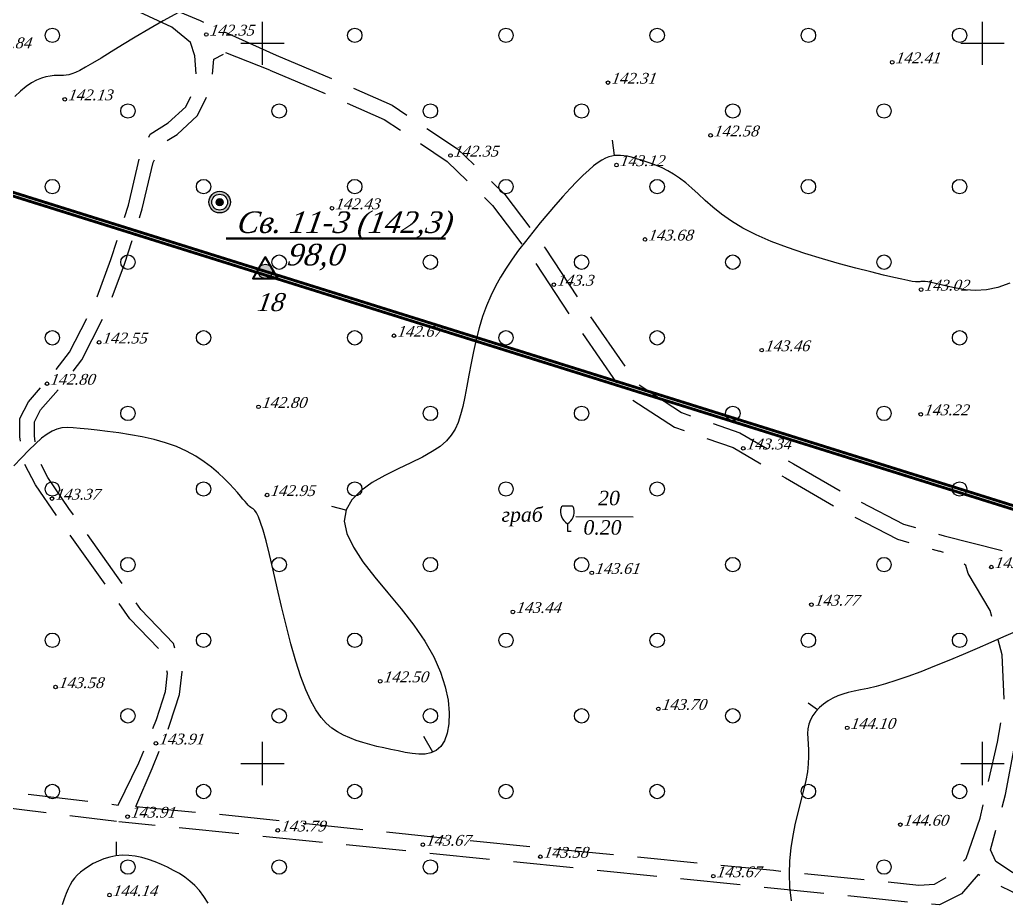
# Model space of a CAD drawing. Header units: millimetres. Extents: x 1400 to 4853, y -623 to 1865.
# Drawn here: x 2880.1 to 2962.3, y 1362 to 1435.3 of the extents above; entities that cross this region are included whole.
import ezdxf
from ezdxf.lldxf.tags import DXFTag

# ---------------------------------------------------------------- set-up
doc = ezdxf.new("R2010")
doc.units = ezdxf.units.MM
doc.set_wipeout_variables(frame=1)
doc.linetypes.add('AHIDDEN2', pattern=[3, 1.5, -1.5])
doc.linetypes.add('AHIDDEN4', pattern=[7, 5, -2])
for name, color, linetype in [('0_Лицензия', 6, 'Continuous'), ('CONT-MNR', 7, 'Continuous'), ('кресты', 7, 'Continuous'), ('ПИКЕТЫ', 7, 'Continuous'), ('РАСТИТ', 7, 'Continuous'), ('Скважины', 7, 'Continuous'), ('Скважины_2011', 7, 'Continuous'), ('СІТУАЦІЯ', 7, 'Continuous')]:
    doc.layers.add(name, color=color, linetype=linetype)
doc.styles.add('grad', font='timesi.ttf')
doc.styles.add('universw', font='timesi.ttf', dxfattribs={"oblique": 10})
tags = doc.linetypes.add('New Line1', pattern=[1.5, 1, -0.5]).pattern_tags.tags
tags[6:7] = [DXFTag(74, 4), DXFTag(75, 0), DXFTag(340, '0'), DXFTag(46, 1.0), DXFTag(50, 0.0), DXFTag(44, 0.0), DXFTag(45, 0.0)]
tags[4:5] = [DXFTag(74, 4), DXFTag(75, 0), DXFTag(340, '0'), DXFTag(46, 1.0), DXFTag(50, 0.0), DXFTag(44, 0.0), DXFTag(45, 0.0)]

# ---------------------------------------------------------------- blocks, each defined once
blk = doc.blocks.new('390_2')
at = {"color": 0, "linetype": 'Continuous', "lineweight": 0}
blk.add_wipeout([(0.56, -0.02), (0.56, 0.02), (0.02, 0.02), (0.02, 1.02), (0.15, 1.11), (0.31, 1.24), (0.46, 1.38), (0.62, 1.58), (0.73, 1.77), (0.84, 2), (0.9, 2.21), (0.95, 2.44), (0.96, 2.61), (0.96, 2.86), (0.94, 3.01), (0.89, 3.24), (0.86, 3.33), (0.82, 3.39), (0.77, 3.44), (0.7, 3.46), (-0.38, 3.46), (-0.69, 3.46), (-0.8, 3.42), (-0.85, 3.37), (-0.89, 3.28), (-0.93, 3.11), (-0.96, 2.93), (-0.97, 2.66), (-0.95, 2.39), (-0.91, 2.19), (-0.85, 2.03), (-0.78, 1.85), (-0.67, 1.65), (-0.56, 1.5), (-0.45, 1.37), (-0.28, 1.21), (-0.13, 1.09), (-0.02, 1.02), (-0.02, -0.02)], dxfattribs=at)
at = {"color": 0, "linetype": 'Continuous'}
blk.add_lwpolyline([(0.89, 3.12), (0.86, 3.28, 0.283123), (0.7, 3.44), (-0.69, 3.44, 0.301637), (-0.87, 3.28, 0.346308), (0, 1.03, 0.325277)], format="xyb", close=True, dxfattribs=at)
blk.add_lwpolyline([(0, 1.03), (0, 0), (0.54, 0)], dxfattribs=at)
blk = doc.blocks.new('372')
blk.add_circle((0, 0), 1)
blk = doc.blocks.new('368')
at = {"color": 0, "linetype": 'Continuous'}
blk.add_blockref('372', (0, 0), dxfattribs=at)
blk = doc.blocks.new('Свкажины')
at = {"layer": 'Скважины', "linetype": 'Continuous'}
h = blk.add_hatch(color=5, dxfattribs=at)
h.paths.add_polyline_path([(-3, 0, 1), (3, 0, 1)])
h.paths.add_polyline_path([(2.2, 0, -1), (-2.2, 0, -1)], flags=16)
at = {"layer": 'Скважины', "linetype": 'Continuous', "lineweight": 50}
h = blk.add_hatch(color=2, dxfattribs=at)
edge = h.paths.add_edge_path()
edge.add_arc((0, 0), 1, 0, 360)
at = {"layer": 'Скважины', "color": 0, "linetype": 'Continuous'}
for radius in [3, 2.2, 1]:
    blk.add_circle((0, 0), radius, dxfattribs=at)
blk = doc.blocks.new('Licenzia')
at = {"linetype": 'New Line1', "lineweight": 25}
h = blk.add_hatch(color=6, dxfattribs=at)
h.dxf.hatch_style = 1
h.set_gradient(color1=(255, 0, 255), color2=(255, 0, 255), centered=1, tint=1, name='INVCYLINDER')
edge = h.paths.add_edge_path()
edge.add_arc((0, 0), 2, 0, 360)
at = {"color": 6, "linetype": 'Continuous', "lineweight": 40, "flags": 128}
blk.add_lwpolyline([(-0.08, 4.01), (-3.48, -1.99), (3.45, -1.99)], close=True, dxfattribs=at)
at = {"color": 10, "linetype": 'Continuous', "lineweight": 25}
blk.add_circle((0, 0), 2, dxfattribs=at)

msp = doc.modelspace()

# ---------------------------------------------------------------- linework, layer by layer
at = {"layer": 'CONT-MNR', "color": 30, "linetype": 'Continuous', "elevation": 42.6}
msp.add_lwpolyline([(2893.3589, 1435.8789), (2892.0895, 1435.1846), (2890.8811, 1434.4937), (2889.7464, 1433.8221), (2888.698, 1433.1857), (2887.7486, 1432.6005), (2886.9107, 1432.0825), (2886.197, 1431.6477), (2885.6145, 1431.3073), (2885.1473, 1431.0534), (2884.7737, 1430.8732), (2884.4722, 1430.7542), (2884.2213, 1430.6837), (2883.9992, 1430.6489), (2883.7845, 1430.6373), (2883.5554, 1430.6361), (2883.2945, 1430.6331), (2883.0001, 1430.6178), (2882.6745, 1430.5803), (2882.3201, 1430.5104), (2881.9392, 1430.3981), (2881.5342, 1430.2333), (2881.1075, 1430.0061), (2880.6613, 1429.7065), (2880.1986, 1429.3284), (2879.7242, 1428.8826)], dxfattribs=at)
at = {"layer": 'CONT-MNR', "color": 30, "linetype": 'Continuous', "flags": 128}
for points, elevation in [([(2929.7006, 1423.9485), (2929.5337, 1425.2332)], 42.9), ([(2907.3143, 1394.3958), (2906.1508, 1394.7078)], 42.9), ([(2946.606, 1377.7787), (2945.8314, 1378.332)], 43.2), ([(2914.56, 1374.255), (2913.8022, 1375.5451)], 42.9), ([(2888.1959, 1365.6103), (2888.194, 1366.7695)], 43.2)]:
    msp.add_lwpolyline(points, dxfattribs=dict(at, elevation=elevation))
for points in [[(2963.087, 1384.2826), (2962.1164, 1383.8535), (2961.0548, 1383.3872), (2959.9219, 1382.8943), (2958.7447, 1382.3895), (2957.5504, 1381.8876), (2956.3662, 1381.4032), (2955.2192, 1380.9512), (2954.1365, 1380.5463), (2953.1452, 1380.2033), (2952.2658, 1379.932), (2951.4914, 1379.7224), (2950.8086, 1379.5597), (2950.2038, 1379.4291), (2949.6635, 1379.3156), (2949.1742, 1379.2044), (2948.7224, 1379.0806), (2948.2945, 1378.9293), (2947.8804, 1378.7389), (2947.484, 1378.5103), (2947.1125, 1378.2478), (2946.7731, 1377.9556), (2946.4731, 1377.6379), (2946.2196, 1377.2989), (2946.02, 1376.9428), (2945.8814, 1376.5737), (2945.807, 1376.194), (2945.7838, 1375.7974), (2945.7948, 1375.3761), (2945.8227, 1374.9218), (2945.8507, 1374.4265), (2945.8615, 1373.8822), (2945.8382, 1373.2808), (2945.7636, 1372.6141), (2945.6265, 1371.8766), (2945.4391, 1371.0722), (2945.2195, 1370.2072), (2944.9857, 1369.288), (2944.7558, 1368.3209), (2944.5478, 1367.3122), (2944.3799, 1366.2684), (2944.27, 1365.1956), (2944.2339, 1364.1005), (2944.2778, 1362.9896), (2944.4055, 1361.8699)], [(2895.826, 1361.6669), (2895.4765, 1362.2314), (2895.1087, 1362.7188), (2894.7214, 1363.1403), (2894.3137, 1363.5075), (2893.8845, 1363.8314), (2893.4327, 1364.1234), (2892.9572, 1364.3949), (2892.4581, 1364.6541), (2891.939, 1364.8975), (2891.4047, 1365.1184), (2890.8599, 1365.3102), (2890.3094, 1365.4664), (2889.7579, 1365.5804), (2889.2102, 1365.6455), (2888.671, 1365.6552), (2888.1449, 1365.6054), (2887.6364, 1365.5022), (2887.1497, 1365.3539), (2886.6891, 1365.1693), (2886.2588, 1364.9567), (2885.8631, 1364.7247), (2885.5063, 1364.4818), (2885.1927, 1364.2366), (2884.9245, 1363.9943), (2884.6954, 1363.7467), (2884.4973, 1363.4824), (2884.3218, 1363.19), (2884.1606, 1362.8581), (2884.0056, 1362.4752), (2883.8485, 1362.0299), (2883.6809, 1361.5108)]]:
    msp.add_lwpolyline(points, dxfattribs=at)
at = {"layer": 'кресты', "color": 3, "linetype": 'Continuous'}
for p, q in [((2900.3623, 1431.5067), (2900.3623, 1435.1067)), ((2960.3623, 1431.5067), (2960.3623, 1435.1067)), ((2898.5623, 1433.3067), (2902.1623, 1433.3067)), ((2958.5623, 1433.3067), (2962.1623, 1433.3067)), ((2900.3623, 1371.5067), (2900.3623, 1375.1067)), ((2960.3623, 1371.5067), (2960.3623, 1375.1067)), ((2898.5623, 1373.3067), (2902.1623, 1373.3067)), ((2958.5623, 1373.3067), (2962.1623, 1373.3067))]:
    msp.add_line(p, q, dxfattribs=at)
at = {"layer": 'ПИКЕТЫ', "color": 7, "linetype": 'Continuous'}
for centre in [(2895.6804, 1434.0394), (2952.8376, 1431.7321), (2929.152, 1430.0298), (2883.8861, 1428.6436), (2937.6973, 1425.6385), (2916.0297, 1423.9589), (2929.8583, 1423.1606), (2906.1483, 1419.5644), (2932.2357, 1416.9651), (2924.6353, 1413.1987), (2955.2426, 1412.7871), (2911.3216, 1408.946), (2886.7488, 1408.3876), (2941.9573, 1407.7407), (2882.4, 1404.9463), (2900.0372, 1403.0172), (2955.2144, 1402.3977), (2940.419, 1399.5585), (2882.8252, 1395.3693), (2900.7479, 1395.6711), (2927.8013, 1389.1847), (2961.0933, 1389.6701), (2921.227, 1385.9294), (2946.102, 1386.5372), (2910.1731, 1380.1533), (2883.1171, 1379.6712), (2933.3473, 1377.8577), (2949.0883, 1376.2694), (2891.4813, 1374.9781), (2889.1205, 1368.8743), (2953.5147, 1368.2063), (2901.6358, 1367.7271), (2913.72, 1366.5367), (2923.512, 1365.5341), (2937.9268, 1363.912), (2887.6106, 1362.3383)]:
    msp.add_circle(centre, 0.15, dxfattribs=at)
at = {"layer": 'РАСТИТ', "color": 7}
msp.add_lwpolyline([(2926.4702, 1393.8839), (2931.262, 1393.8585)], dxfattribs=at)
at = {"layer": 'Скважины_2011', "color": 0, "linetype": 'Continuous', "lineweight": 50}
msp.add_line((2897.3477, 1417.057), (2915.6035, 1417.0539), dxfattribs=at)
at = {"layer": 'СІТУАЦІЯ', "color": 7, "linetype": 'AHIDDEN4', "flags": 128}
for points in [[(2878.2646, 1443.1413), (2884.368, 1439.7939), (2895.162, 1435.1976), (2901.4948, 1432.3088)], [(2957.1506, 1392.2776), (2961.8731, 1391.066), (2967.5959, 1389.8119), (2976.4814, 1387.7553), (2982.0278, 1386.0871), (2987.1482, 1385.1341), (2988.2024, 1385.435), (2993.1722, 1390.2004), (2999.3514, 1396.1555), (2998.3403, 1397.7343), (2997.5187, 1399.9445), (2997.8347, 1403.2284), (2998.087, 1406.1683), (2997.5814, 1409.5152), (2995.8119, 1413.62), (2992.7151, 1418.1036), (2989.7448, 1422.5242), (2988.1648, 1426.0606), (2987.8159, 1428.4053), (2988.2998, 1432.5812), (2989.3556, 1437.5044), (2990.2794, 1440.7132), (2990.8953, 1442.999)], [(2894.3762, 1433.3643), (2892.8031, 1434.6451), (2889.7734, 1436.0423), (2884.821, 1438.1382), (2880.393, 1440.3505), (2876.8972, 1442.0388)], [(2888.3476, 1369.8379), (2890.066, 1373.368), (2891.5226, 1376.9776), (2892.28, 1379.3063), (2892.4548, 1380.82), (2891.8721, 1382.6829), (2889.3086, 1385.361), (2883.2492, 1393.8608), (2881.4328, 1396.5141), (2880.3841, 1398.5518), (2880.151, 1400.5312), (2880.151, 1402.0449), (2880.8502, 1403.4421), (2882.7146, 1405.5379), (2884.2877, 1407.5756), (2886.3892, 1411.6782), (2887.7292, 1415.2877), (2889.1858, 1419.8287), (2890.123, 1423.7583), (2890.9969, 1425.7377), (2892.5118, 1426.6692), (2893.9683, 1428.0082), (2894.9005, 1429.9294), (2894.7257, 1432.2581), (2894.3762, 1433.3643)], [(2889.8087, 1369.7072), (2891.1632, 1372.8803), (2892.6509, 1376.567), (2893.4583, 1379.0493), (2893.6761, 1380.9352), (2892.9335, 1383.3096), (2890.2354, 1386.1281), (2884.233, 1394.5481), (2882.4654, 1397.13), (2881.5504, 1398.9078), (2881.351, 1400.6016), (2881.351, 1401.7614), (2881.8523, 1402.7631), (2883.6389, 1404.7716), (2885.3052, 1406.9299), (2887.4895, 1411.1941), (2888.8636, 1414.8954), (2890.3424, 1419.5058), (2891.2649, 1423.3736), (2891.9438, 1424.9112), (2893.2388, 1425.7075), (2894.9484, 1427.2792), (2896.1214, 1429.6966), (2896.2973, 1431.9977), (2897.1084, 1432.403)], [(2900.9712, 1431.0645), (2897.3167, 1432.503)], [(2901.4948, 1432.3088), (2906.2912, 1430.2902), (2911.1529, 1428.1528), (2916.598, 1424.5255), (2920.5521, 1420.704), (2923.9229, 1416.2347), (2927.3117, 1411.0838), (2931.5251, 1404.9952), (2935.2848, 1402.5339), (2940.1465, 1400.8498), (2944.6192, 1398.2589), (2948.9182, 1395.7753), (2953.7798, 1393.2492), (2957.1506, 1392.2776)], [(2900.9712, 1431.0645), (2905.7577, 1429.0501), (2910.5021, 1426.9642), (2915.7477, 1423.4698), (2919.538, 1419.8067), (2922.8189, 1415.4564), (2926.1926, 1410.3286), (2930.5651, 1404.0102), (2934.6851, 1401.3129), (2939.582, 1399.6166), (2943.9432, 1397.0903), (2948.269, 1394.5913), (2953.2767, 1391.9893), (2956.7767, 1390.9805)], [(2889.8087, 1369.7072), (2896.0367, 1369.1443), (2917.6638, 1366.8718), (2942.937, 1364.403), (2955.0545, 1363.1669), (2956.3701, 1363.2491), (2957.6858, 1363.9885), (2959.0014, 1365.3853), (2960.1526, 1368.7541), (2961.5983, 1375.078), (2962.1897, 1378.2956), (2961.9926, 1382.3668), (2961.0068, 1386.044), (2959.1668, 1389.1303), (2958.9696, 1389.787), (2958.1153, 1390.5093), (2956.7767, 1390.9805)], [(2800.8396, 1378.4081), (2817.8183, 1376.6553), (2850.4713, 1372.8497), (2877.7085, 1369.7833), (2888.1832, 1368.498)], [(2818.3884, 1378.1777), (2818.5679, 1377.9271), (2850.625, 1374.191), (2877.8663, 1371.1241), (2888.3476, 1369.8379)], [(2963.5845, 1378.0281), (2963.9788, 1378.0937), (2965.4903, 1374.1538), (2966.8046, 1366.7337), (2967.4617, 1362.7718), (2967.1331, 1362.1808), (2965.8188, 1362.8374), (2962.8616, 1364.2164), (2961.4815, 1365.1357), (2961.0215, 1366.1207), (2962.2701, 1370.7172), (2963.2559, 1375.9048), (2963.5844, 1378.2031)], [(2966.3819, 1294.3186), (2966.8139, 1295.5056), (2967.6778, 1298.2572), (2968.3797, 1300.9549), (2968.6497, 1302.6274), (2966.5979, 1304.1921), (2965.41, 1305.2172), (2964.6559, 1306.3553), (2964.8422, 1308.5354), (2965.4542, 1311.6727), (2966.362, 1316.4168), (2966.6172, 1319.9439), (2967.4677, 1323.556), (2968.9114, 1328.9218), (2968.3681, 1332.1788), (2967.4989, 1334.7844), (2966.7384, 1337.4986), (2966.847, 1341.5155), (2967.2816, 1347.7038), (2968.1818, 1357.0359), (2967.9676, 1359.0688), (2966.7362, 1360.4063), (2964.6481, 1361.6368), (2962.7206, 1362.6533), (2959.9901, 1364.0442), (2958.598, 1362.4393), (2956.7777, 1361.5298), (2954.2613, 1361.7438), (2888.3818, 1368.4478)]]:
    msp.add_lwpolyline(points, dxfattribs=at)

# ---------------------------------------------------------------- block references
at = {"layer": '0_Лицензия', "color": 6, "linetype": 'New Line1', "lineweight": 25, "xscale": 0.3, "yscale": 0.3, "zscale": 0.3}
msp.add_blockref('Licenzia', (2900.5991, 1414.3079), dxfattribs=at)
at = {"layer": 'РАСТИТ', "color": 7, "linetype": 'Continuous', "xscale": 0.6, "yscale": 0.6, "zscale": 0.6}
for p in [(2882.8507, 1433.97), (2908.0507, 1433.97), (2920.6507, 1433.97), (2933.2507, 1433.97), (2945.8507, 1433.97), (2958.4507, 1433.97), (2889.1507, 1427.67), (2901.7507, 1427.67), (2914.3507, 1427.67), (2926.9507, 1427.67), (2939.5507, 1427.67), (2952.1507, 1427.67), (2882.8507, 1421.37), (2895.4507, 1421.37), (2908.0507, 1421.37), (2920.6507, 1421.37), (2933.2507, 1421.37), (2945.8507, 1421.37), (2958.4507, 1421.37), (2889.1507, 1415.07), (2901.7507, 1415.07), (2914.3507, 1415.07), (2926.9507, 1415.07), (2939.5507, 1415.07), (2952.1507, 1415.07), (2882.8507, 1408.77), (2895.4507, 1408.77), (2908.0507, 1408.77), (2920.6507, 1408.77), (2933.2507, 1408.77), (2958.4507, 1408.77), (2889.1507, 1402.47), (2914.3507, 1402.47), (2926.9507, 1402.47), (2939.5507, 1402.47), (2952.1507, 1402.47), (2882.8507, 1396.17), (2895.4507, 1396.17), (2908.0507, 1396.17), (2920.6507, 1396.17), (2933.2507, 1396.17), (2958.4507, 1396.17), (2889.1507, 1389.87), (2901.7507, 1389.87), (2914.3507, 1389.87), (2926.9507, 1389.87), (2939.5507, 1389.87), (2952.1507, 1389.87), (2882.8507, 1383.57), (2895.4507, 1383.57), (2908.0507, 1383.57), (2920.6507, 1383.57), (2933.2507, 1383.57), (2945.8507, 1383.57), (2958.4507, 1383.57), (2889.1507, 1377.27), (2901.7507, 1377.27), (2914.3507, 1377.27), (2926.9507, 1377.27), (2939.5507, 1377.27), (2882.8507, 1370.97), (2895.4507, 1370.97), (2908.0507, 1370.97), (2920.6507, 1370.97), (2933.2507, 1370.97), (2945.8507, 1370.97), (2958.4507, 1370.97), (2889.1507, 1364.67), (2901.7507, 1364.67), (2914.3507, 1364.67), (2952.1507, 1364.67)]:
    msp.add_blockref('368', p, dxfattribs=at)
at = {"layer": 'Скважины_2011', "color": 0, "linetype": 'Continuous', "lineweight": 50, "xscale": 0.3, "yscale": 0.3, "zscale": 0.3}
msp.add_blockref('Свкажины', (2896.7923, 1420.0767), dxfattribs=at)

# ---------------------------------------------------------------- texts
at = {"layer": '0_Лицензия', "color": 6, "linetype": 'New Line1', "lineweight": 25, "insert": (2899.8565, 1412.4948), "char_height": 1.5, "attachment_point": 1, "style": 'universw'}
msp.add_mtext_dynamic_manual_height_columns('18', width=7.234357, gutter_width=15, heights=[6.4231], dxfattribs=at)
at = {"layer": 'ПИКЕТЫ', "color": 7, "linetype": 'Continuous', "style": 'universw', "oblique": 10}
for s, p in [('142.35', (2895.949, 1433.9527)), ('141.84', (2877.3669, 1432.892)), ('142.41', (2953.1061, 1431.6454)), ('142.31', (2929.4205, 1429.9432)), ('142.13', (2884.1546, 1428.5569)), ('142.58', (2937.9659, 1425.5518)), ('142.35', (2916.2983, 1423.8722)), ('143.12', (2930.1268, 1423.0739)), ('142.43', (2906.4168, 1419.4777)), ('143.68', (2932.5042, 1416.8785)), ('143.3', (2924.9038, 1413.1121)), ('143.02', (2955.5111, 1412.7004)), ('142.55', (2887.0174, 1408.3009)), ('142.67', (2911.5901, 1408.8593)), ('143.46', (2942.2258, 1407.654)), ('142.80', (2882.6685, 1404.8596)), ('142.80', (2900.3057, 1402.9305)), ('143.22', (2955.4829, 1402.311)), ('143.34', (2940.6875, 1399.4718)), ('143.37', (2883.0937, 1395.2826)), ('142.95', (2901.0164, 1395.5844)), ('143.67', (2961.3619, 1389.5834)), ('143.61', (2928.0699, 1389.098)), ('143.77', (2946.3705, 1386.4505)), ('143.44', (2921.4955, 1385.8427)), ('143.58', (2883.3856, 1379.5846)), ('142.50', (2910.4416, 1380.0666)), ('143.70', (2933.6158, 1377.7711)), ('144.10', (2949.3568, 1376.1827)), ('143.91', (2891.7499, 1374.8915)), ('143.91', (2889.389, 1368.7876)), ('144.60', (2953.7832, 1368.1196)), ('143.79', (2901.9043, 1367.6404)), ('143.67', (2913.9885, 1366.45)), ('143.58', (2923.7805, 1365.4474)), ('143.67', (2938.1953, 1363.8253)), ('144.14', (2887.8791, 1362.2516))]:
    msp.add_text(s, height=0.9, dxfattribs=at).set_placement(p)
at = {"layer": 'РАСТИТ', "color": 7, "linetype": 'AHIDDEN2', "style": 'grad'}
for s, p in [('20', (2928.3299, 1394.8193)), ('граб', (2920.2804, 1393.442)), ('0.20', (2927.1085, 1392.3723))]:
    msp.add_text(s, height=1.2, dxfattribs=at).set_placement(p)
at = {"layer": 'Скважины_2011', "color": 7, "style": 'universw', "oblique": 10}
for s, p in [(' Св. 11-3 (142,3)', (2897.4971, 1417.5007)), ('98,0', (2902.3676, 1414.7999))]:
    msp.add_text(s, height=1.8, dxfattribs=at).set_placement(p)

# ---------------------------------------------------------------- next in the draw order: block references
at = {"layer": 'РАСТИТ', "color": 7, "linetype": 'AHIDDEN2', "xscale": 0.6, "yscale": 0.6, "zscale": 0.6}
msp.add_blockref('390_2', (2925.7672, 1392.6647), dxfattribs=at)

# ---------------------------------------------------------------- next in the draw order: linework, layer by layer
at = {"color": 6, "linetype": 'Continuous', "lineweight": 60, "flags": 128}
msp.add_lwpolyline([(3144.4144, 1622.5005, 0.24, 0.24, 0), (3032.8199, 1555.7907, 0.24, 0.24, 0), (3018.8744, 1523.7908, 0.24, 0.24, 0), (2987.3207, 1481.6199, 0.24, 0.24, 0), (2991.6614, 1385.4672, 0.24, 0.24, 0), (2843.9613, 1431.7361, 0.24, 0.24, 0), (2695.2589, 1447.0788, 0.24, 0.24, 0), (2711.2688, 1628.8933, 0.24, 0.24, 0), (2712.5497, 1675.7396, 0, 0, 0), (2806.1021, 1678.0284, 0.24, 0.24, 0), (2909.7376, 1712.7799, 0.24, 0.24, 0), (2967.6908, 1719.2535, 0.24, 0.24, 0), (3085.4663, 1716.8193, 0.24, 0.24, 0), (3121.1623, 1734.8067, 0.24, 0.24, 0), (3144.4153, 1734.688, 0.24, 0.24, 0)], format="xyseb", dxfattribs=at)
at = {"color": 1, "linetype": 'Continuous', "lineweight": 211, "const_width": 0.24, "flags": 128}
msp.add_lwpolyline([(2712.8418, 1675.4467), (2806.1546, 1677.7296), (2909.8027, 1712.4853), (2967.7044, 1718.9532), (3084.808, 1716.5431), (3133.365, 1615.9104), (3032.5835, 1555.9992), (3018.6133, 1523.9427), (2987.0162, 1481.7136), (2991.3424, 1385.8815), (2844.0222, 1432.0314), (2695.5837, 1447.3469), (2711.5685, 1628.8761)], close=True, dxfattribs=at)
at = {"layer": 'CONT-MNR', "color": 30, "linetype": 'Continuous', "flags": 128}
msp.add_lwpolyline([(2962.6312, 1413.3342), (2961.6388, 1412.9688), (2960.6833, 1412.7775), (2959.7777, 1412.7246), (2958.9349, 1412.7748), (2958.1676, 1412.8924), (2957.4888, 1413.0418), (2956.9112, 1413.1876), (2956.4431, 1413.301), (2956.0745, 1413.3804), (2955.7907, 1413.431), (2955.5771, 1413.4581), (2955.4191, 1413.4668), (2955.3021, 1413.4624), (2955.2114, 1413.45), (2955.1323, 1413.435), (2955.0483, 1413.4228), (2954.9344, 1413.4201), (2954.7635, 1413.434), (2954.5089, 1413.4715), (2954.1434, 1413.5396), (2953.6401, 1413.6454), (2952.9721, 1413.796), (2952.1124, 1413.9982), (2951.0465, 1414.2574), (2949.8099, 1414.571), (2948.4507, 1414.9345), (2947.0169, 1415.3435), (2945.5566, 1415.7937), (2944.1177, 1416.2807), (2942.7483, 1416.8), (2941.4965, 1417.3472), (2940.3988, 1417.917), (2939.4462, 1418.4998), (2938.6181, 1419.0852), (2937.8942, 1419.6628), (2937.2539, 1420.2221), (2936.6767, 1420.7527), (2936.1422, 1421.2441), (2935.6298, 1421.6858), (2935.1232, 1422.0701), (2934.6222, 1422.4001), (2934.131, 1422.6814), (2933.6535, 1422.9198), (2933.1937, 1423.1209), (2932.7557, 1423.2906), (2932.3435, 1423.4345), (2931.9612, 1423.5583), (2931.6112, 1423.6667), (2931.2904, 1423.7599), (2930.9941, 1423.837), (2930.7179, 1423.8973), (2930.4569, 1423.9397), (2930.2066, 1423.9634), (2929.9625, 1423.9677), (2929.7197, 1423.9515), (2929.4734, 1423.9128), (2929.217, 1423.8442), (2928.9436, 1423.737), (2928.6464, 1423.5825), (2928.3184, 1423.3722), (2927.9527, 1423.0973), (2927.5424, 1422.7491), (2927.0807, 1422.3191), (2926.5637, 1421.8023), (2925.9999, 1421.2087), (2925.4007, 1420.5522), (2924.7777, 1419.8464), (2924.1425, 1419.1053), (2923.5065, 1418.3426), (2922.8812, 1417.5721), (2922.2783, 1416.8075), (2921.7073, 1416.0588), (2921.1706, 1415.3201), (2920.6688, 1414.5816), (2920.2023, 1413.8335), (2919.7718, 1413.0661), (2919.3778, 1412.2696), (2919.0207, 1411.4341), (2918.7011, 1410.5499), (2918.4185, 1409.6122), (2918.1685, 1408.6355), (2917.9457, 1407.6393), (2917.7446, 1406.6431), (2917.5597, 1405.6664), (2917.3857, 1404.7287), (2917.2171, 1403.8495), (2917.0484, 1403.0482), (2916.8716, 1402.3387), (2916.6681, 1401.7116), (2916.4168, 1401.1518), (2916.0964, 1400.6443), (2915.686, 1400.174), (2915.1642, 1399.7258), (2914.5099, 1399.2846), (2913.7019, 1398.8354), (2912.7348, 1398.3638), (2911.6653, 1397.8583), (2910.5661, 1397.3079), (2909.5096, 1396.7018), (2908.5684, 1396.0291), (2907.8149, 1395.2789), (2907.3219, 1394.4404), (2907.1616, 1393.5026), (2907.3821, 1392.4594), (2907.932, 1391.3229), (2908.7354, 1390.1102), (2909.7165, 1388.8381), (2910.7994, 1387.5236), (2911.9082, 1386.1834), (2912.9668, 1384.8347), (2913.8995, 1383.4942), (2914.6456, 1382.179), (2915.2054, 1380.9069), (2915.5944, 1379.6959), (2915.8282, 1378.5638), (2915.9224, 1377.5286), (2915.8925, 1376.6081), (2915.754, 1375.8205), (2915.5226, 1375.1834), (2915.2127, 1374.7085), (2914.8347, 1374.3812), (2914.398, 1374.1806), (2913.912, 1374.0856), (2913.3859, 1374.0754), (2912.8292, 1374.1288), (2912.2513, 1374.2251), (2911.6613, 1374.3432), (2911.0678, 1374.4662), (2910.475, 1374.5938), (2909.8861, 1374.7298), (2909.3044, 1374.8779), (2908.7332, 1375.0419), (2908.1757, 1375.2255), (2907.6352, 1375.4325), (2907.115, 1375.6667), (2906.6172, 1375.9348), (2906.1402, 1376.256), (2905.6809, 1376.6523), (2905.2366, 1377.1457), (2904.8044, 1377.7585), (2904.3813, 1378.5127), (2903.9646, 1379.4305), (2903.5514, 1380.5338), (2903.1401, 1381.8315), (2902.7339, 1383.2788), (2902.3373, 1384.8175), (2901.9551, 1386.3896), (2901.5916, 1387.9369), (2901.2514, 1389.4013), (2900.939, 1390.7246), (2900.6591, 1391.8488), (2900.4146, 1392.7312), (2900.2027, 1393.3912), (2900.0193, 1393.8638), (2899.86, 1394.1839), (2899.7205, 1394.3866), (2899.5967, 1394.5067), (2899.4843, 1394.5791), (2899.379, 1394.6389), (2899.2759, 1394.7158), (2899.1677, 1394.819), (2899.0465, 1394.9525), (2898.9043, 1395.1201), (2898.7333, 1395.326), (2898.5253, 1395.574), (2898.2726, 1395.8682), (2897.9672, 1396.2126), (2897.6022, 1396.6081), (2897.1747, 1397.0436), (2896.6831, 1397.5048), (2896.1255, 1397.9777), (2895.5001, 1398.4481), (2894.8053, 1398.9017), (2894.0393, 1399.3245), (2893.2002, 1399.7023), (2892.2906, 1400.0242), (2891.33, 1400.2933), (2890.3419, 1400.5157), (2889.3503, 1400.6978), (2888.3787, 1400.8459), (2887.4509, 1400.9662), (2886.5906, 1401.0651), (2885.8216, 1401.1489), (2885.1599, 1401.2206), (2884.5919, 1401.2707), (2884.096, 1401.2863), (2883.651, 1401.2548), (2883.2355, 1401.1632), (2882.8281, 1400.999), (2882.4074, 1400.7492), (2881.9522, 1400.4011), (2881.4452, 1399.9471), (2880.8866, 1399.4006), (2880.2807, 1398.78), (2879.6317, 1398.1038)], dxfattribs=at)

doc.saveas('drawing.dxf')
